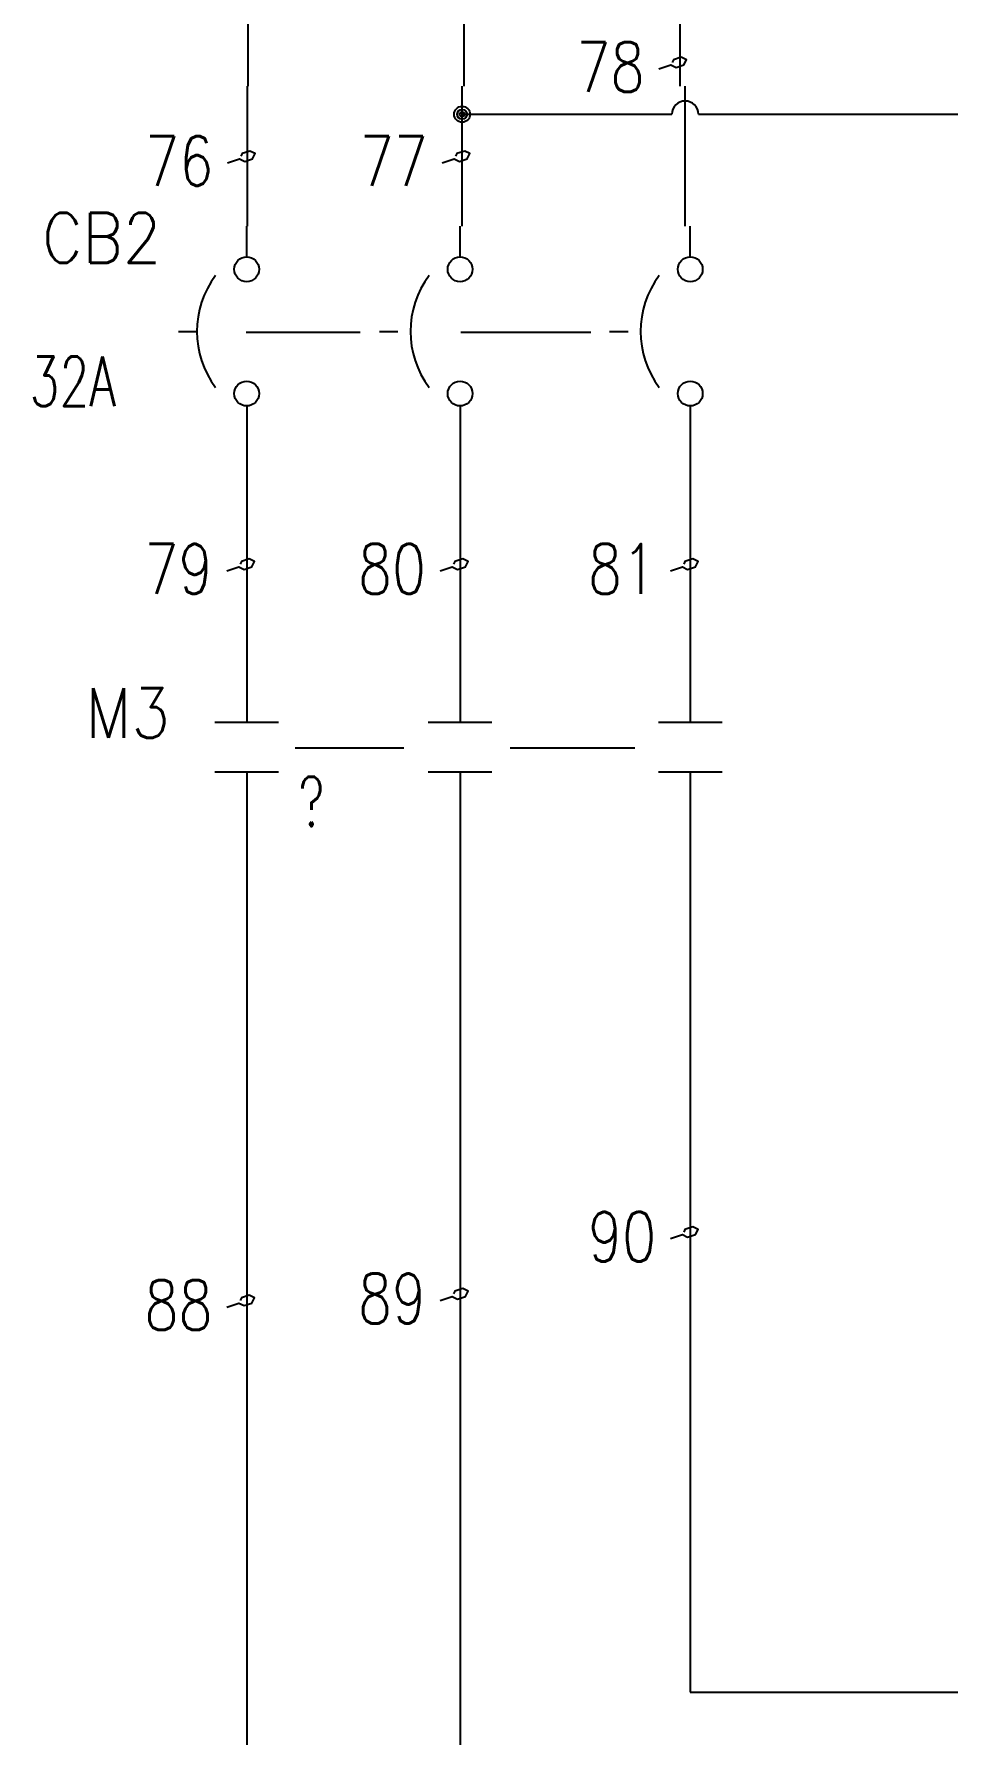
# Model space of a CAD drawing. Header units: inches. Extents: x 18.7 to 39.4, y 4.3 to 20.5.
# Drawn here: x 25.14 to 28.59, y 10.11 to 16.52 of the extents above; entities that cross this region are included whole.
import ezdxf
from ezdxf.enums import TextEntityAlignment as Align

# ---------------------------------------------------------------- set-up
doc = ezdxf.new("R2010")
doc.units = ezdxf.units.IN
doc.header["$MEASUREMENT"] = 0
doc.linetypes.add('HIDDEN2', pattern=[0.1875, 0.125, -0.0625])
for name, color, linetype in [('BLK_12AWG', 7, 'Continuous'), ('DESC', 250, 'Continuous'), ('LINK', 9, 'Continuous'), ('SYMS', 7, 'Continuous'), ('TAGS', 150, 'Continuous'), ('WIREFIXED', 7, 'Continuous'), ('WIRES', 7, 'Continuous'), ('XREFCHILD', 134, 'Continuous')]:
    doc.layers.add(name, color=color, linetype=linetype)
doc.styles.add('WD', font='romans.shx')

# ---------------------------------------------------------------- blocks, each defined once
blk = doc.blocks.new('VCB1')
at = {"linetype": 'HIDDEN2'}
blk.add_line((-0.1712, 0), (-0.125, 0), dxfattribs=at)
for centre in [(0, 0.1562), (0, -0.1562)]:
    blk.add_circle(centre, 0.0312)
blk.add_arc((0.1094, 0), 0.2344, 143.1301, 216.8699)
at = {"style": 'WD'}
for tag, p, width in [('INST', (0.2188, 0.3883), 0.7), ('LOC', (0.2188, 0.2188), 0.7), ('TAG1', (0.1269, 0.0644), 0.9), ('XREF', (0.1287, -0.09), 0.7), ('DESC1', (0.1287, -0.242), 0.7), ('DESC2', (0.1287, -0.3893), 0.7)]:
    blk.add_attdef(tag, p, '', height=0.125, dxfattribs=dict(at, width=width))
at = {"linetype": 'Continuous', "style": 'WD'}
for tag, height, flags, p in [('TERM01', 0.125, 8, (-0.055, 0.2066)), ('MFG', 0.01, 9, (-0.1421, -0.0881)), ('CAT', 0.01, 9, (-0.1421, -0.0731))]:
    blk.add_attdef(tag, text='', height=height, dxfattribs=dict(at, flags=flags)).set_placement(p, align=Align.RIGHT)
at = {"style": 'WD', "width": 0.7}
blk.add_attdef('RATING1', text='', height=0.125, dxfattribs=at).set_placement((-0.1875, 0.0625), align=Align.RIGHT)
at = {"color": 7, "style": 'WD', "flags": 1}
for tag, p in [('X2TERM01', (0, 0.1875)), ('X8TERM02', (0, -0.1875))]:
    blk.add_attdef(tag, p, '', height=0.0125, dxfattribs=at)
at = {"color": 7, "style": 'WD'}
for tag, p in [('X4LINK', (-0.25, 0)), ('X1LINK', (0, 0))]:
    blk.add_attdef(tag, p, '', height=0.01, dxfattribs=at)
at = {"style": 'WD', "flags": 9}
for tag, p in [('FAMILY', (-0.1421, -0.0365)), ('CONTACT', (-0.1288, -0.1291))]:
    blk.add_attdef(tag, text='', height=0.01, dxfattribs=at).set_placement(p, align=Align.RIGHT)
at = {"linetype": 'Continuous', "style": 'WD', "flags": 9}
blk.add_attdef('ASSYCODE', text='', height=0.01, dxfattribs=at).set_placement((-0.1533, -0.1061), align=Align.CENTER)
at = {"linetype": 'Continuous', "style": 'WD', "flags": 8}
blk.add_attdef('TERM02', text='', height=0.125, dxfattribs=at).set_placement((-0.0407, -0.2134), align=Align.TOP_RIGHT)
blk = doc.blocks.new('VCB2')
at = {"linetype": 'HIDDEN2'}
blk.add_line((-0.2027, 0), (-0.1564, 0), dxfattribs=at)
for centre in [(0, 0.1562), (0, -0.1562)]:
    blk.add_circle(centre, 0.0312)
blk.add_arc((0.1094, 0), 0.2344, 143.1301, 216.8699)
at = {"style": 'WD'}
for tag, p, width in [('INST', (0.2188, 0.3883), 0.7), ('LOC', (0.2188, 0.2188), 0.7), ('TAG2', (0.1269, 0.0644), 0.9), ('XREF', (0.1287, -0.09), 0.7), ('DESC1', (0.1287, -0.242), 0.7), ('DESC2', (0.1287, -0.3893), 0.7)]:
    blk.add_attdef(tag, p, '', height=0.125, dxfattribs=dict(at, width=width))
at = {"linetype": 'Continuous', "style": 'WD', "flags": 8}
blk.add_attdef('TERM01', text='', height=0.125, dxfattribs=at).set_placement((-0.055, 0.2066), align=Align.RIGHT)
at = {"style": 'WD', "width": 0.7}
blk.add_attdef('RATING1', text='', height=0.125, dxfattribs=at).set_placement((-0.1875, 0.0625), align=Align.RIGHT)
at = {"color": 7, "style": 'WD', "flags": 1}
for tag, p in [('X2TERM01', (0, 0.1875)), ('X8TERM02', (0, -0.1875))]:
    blk.add_attdef(tag, p, '', height=0.0125, dxfattribs=at)
at = {"color": 7, "style": 'WD'}
for tag, p in [('X4LINK', (-0.25, 0)), ('X1LINK', (0, 0))]:
    blk.add_attdef(tag, p, '', height=0.01, dxfattribs=at)
at = {"style": 'WD', "flags": 9}
for tag, p in [('FAMILY', (-0.1421, -0.0365)), ('CONTACT', (-0.1288, -0.0556))]:
    blk.add_attdef(tag, text='', height=0.01, dxfattribs=at).set_placement(p, align=Align.RIGHT)
at = {"linetype": 'Continuous', "style": 'WD', "flags": 8}
blk.add_attdef('TERM02', text='', height=0.125, dxfattribs=at).set_placement((-0.0407, -0.2134), align=Align.TOP_RIGHT)
blk = doc.blocks.new('VMS21')
at = {"linetype": 'Continuous'}
for p, q in [((-0.08, 0.0625), (0.08, 0.0625)), ((-0.08, -0.0625), (0.08, -0.0625))]:
    blk.add_line(p, q, dxfattribs=at)
at = {"style": 'WD'}
for tag, p, width in [('INST', (0.125, 0.2808), 0.7), ('LOC', (0.125, 0.1113), 0.7), ('TAG2', (0.1269, -0.045), 0.9), ('XREF', (0.1287, -0.1994), 0.7), ('DESC1', (0.1287, -0.3514), 0.7), ('DESC2', (0.1287, -0.5076), 0.7), ('DESC3', (0.1287, -0.6639), 0.7)]:
    blk.add_attdef(tag, p, '', height=0.125, dxfattribs=dict(at, width=width))
at = {"linetype": 'Continuous', "style": 'WD', "width": 0.9, "flags": 8}
blk.add_attdef('TERM01', text='', height=0.125, dxfattribs=at).set_placement((-0.0312, 0.125), align=Align.RIGHT)
at = {"color": 7, "style": 'WD', "flags": 1}
for tag, p in [('X2TERM01', (0, 0.0625)), ('X8TERM02', (0, -0.0625))]:
    blk.add_attdef(tag, p, '', height=0.0125, dxfattribs=at)
at = {"style": 'WD'}
for tag, p, flags in [('FAMILY', (-0.1808, 0.0031), 9), ('CONTACT', (-0.1808, -0.0135), 1)]:
    blk.add_attdef(tag, p, '', height=0.01, dxfattribs=dict(at, flags=flags))
at = {"color": 7, "style": 'WD'}
for tag, p in [('X4LINK', (-0.1406, 0)), ('X1LINK', (0.125, 0))]:
    blk.add_attdef(tag, p, '', height=0.01, dxfattribs=at)
at = {"linetype": 'Continuous', "style": 'WD', "width": 0.9, "flags": 8}
blk.add_attdef('TERM02', text='', height=0.125, dxfattribs=at).set_placement((-0.0312, -0.125), align=Align.TOP_RIGHT)
blk = doc.blocks.new('WDDOT')
for radius in [0.03, 0.0187, 0.00929]:
    blk.add_circle((0, 0), radius)
blk = doc.blocks.new('WD_WNV')
at = {"style": 'WD', "flags": 1}
for tag, p in [('W01USER', (-0.0625, 0.0938)), ('W02USER', (-0.0625, 0.0859)), ('W03USER', (-0.0625, 0.0781)), ('W04USER', (-0.0625, 0.0703)), ('W05USER', (-0.0625, 0.0625)), ('W06USER', (-0.0625, 0.0547)), ('W07USER', (-0.0625, 0.0469)), ('W08USER', (-0.0625, 0.0391)), ('W09USER', (-0.0625, 0.0312)), ('W10USER', (-0.0625, 0.0234))]:
    blk.add_attdef(tag, text='', height=0.005, dxfattribs=at).set_placement(p, align=Align.CENTER)
at = {"linetype": 'Continuous', "style": 'WD', "width": 0.8}
blk.add_attdef('WIRENO', text='', height=0.125, dxfattribs=at).set_placement((-0.05, 0), align=Align.MIDDLE_RIGHT)

msp = doc.modelspace()

# ---------------------------------------------------------------- linework, layer by layer
at = {"layer": 'BLK_12AWG'}
for p, q in [((25.9519, 16.3243), (25.9519, 16.8525)), ((26.7664, 16.3243), (26.7664, 16.8525)), ((27.5809, 16.3243), (27.5809, 16.8525)), ((25.9494, 15.7961), (25.9494, 16.3243)), ((26.7591, 15.7961), (26.7591, 16.3243)), ((27.6001, 15.7961), (27.6001, 16.3243)), ((26.7591, 16.2185), (27.5501, 16.2185)), ((27.6501, 16.2185), (29.6799, 16.2185)), ((25.9469, 15.6811), (25.9469, 15.7961)), ((26.7517, 15.6811), (26.7517, 15.7961)), ((27.6194, 15.6811), (27.6194, 15.7961))]:
    msp.add_line(p, q, dxfattribs=at)
msp.add_arc((27.6001, 16.2185), 0.05, 0, 180, dxfattribs=at)
at = {"layer": 'LINK'}
for points in [[(25.9446, 15.3975), (26.3746, 15.3975)], [(26.7546, 15.3975), (27.2446, 15.3975)], [(26.13, 13.83), (26.54, 13.83)], [(26.94, 13.83), (27.41, 13.83)]]:
    msp.add_lwpolyline(points, dxfattribs=at)
at = {"layer": 'WIREFIXED'}
for points in [[(27.5006, 16.3894), (27.5459, 16.4045), (27.5657, 16.3946), (27.5953, 16.4045), (27.6052, 16.4243), (27.5855, 16.4341), (27.5558, 16.4243), (27.5509, 16.4144)], [(25.8744, 16.0352), (25.9197, 16.0503), (25.9395, 16.0404), (25.9691, 16.0503), (25.979, 16.0701), (25.9593, 16.0799), (25.9296, 16.0701), (25.9247, 16.0602)], [(26.6841, 16.0352), (26.7294, 16.0503), (26.7492, 16.0404), (26.7788, 16.0503), (26.7887, 16.0701), (26.7689, 16.0799), (26.7393, 16.0701), (26.7344, 16.0602)], [(25.8719, 14.4973), (25.9173, 14.5124), (25.937, 14.5025), (25.9667, 14.5124), (25.9765, 14.5322), (25.9568, 14.5421), (25.9271, 14.5322), (25.9222, 14.5223)], [(26.6767, 14.4973), (26.7221, 14.5124), (26.7418, 14.5025), (26.7715, 14.5124), (26.7814, 14.5322), (26.7616, 14.5421), (26.7319, 14.5322), (26.727, 14.5223)], [(27.5444, 14.4973), (27.5897, 14.5124), (27.6095, 14.5025), (27.6391, 14.5124), (27.649, 14.5322), (27.6292, 14.5421), (27.5996, 14.5322), (27.5947, 14.5223)], [(27.5444, 11.9789), (27.5897, 11.994), (27.6095, 11.9841), (27.6391, 11.994), (27.649, 12.0137), (27.6292, 12.0236), (27.5996, 12.0137), (27.5947, 12.0039)], [(25.8719, 11.7211), (25.9173, 11.7362), (25.937, 11.7263), (25.9667, 11.7362), (25.9765, 11.756), (25.9568, 11.7659), (25.9271, 11.756), (25.9222, 11.7461)], [(26.6767, 11.7461), (26.7221, 11.7612), (26.7418, 11.7513), (26.7715, 11.7612), (26.7814, 11.781), (26.7616, 11.7909), (26.7319, 11.781), (26.727, 11.7711)]]:
    msp.add_lwpolyline(points, dxfattribs=at)
at = {"layer": 'WIRES'}
for p, q in [((25.9469, 15.1186), (25.9469, 13.926)), ((26.7517, 15.1186), (26.7517, 13.926)), ((27.6194, 15.1186), (27.6194, 13.926)), ((25.9469, 13.7385), (25.9469, 9.7537)), ((26.7517, 13.7385), (26.7517, 9.8037)), ((27.6194, 13.7385), (27.6194, 10.2692)), ((27.6194, 10.2692), (29.1232, 10.2692))]:
    msp.add_line(p, q, dxfattribs=at)

# ---------------------------------------------------------------- block references
at = {"layer": 'SYMS'}
msp.add_blockref('WDDOT', (26.7591, 16.2185), dxfattribs=at)
ref = msp.add_blockref('VCB1', (25.9469, 15.3998), dxfattribs=dict(at, xscale=1.5, yscale=1.5, zscale=1.5))
ref.add_attrib('DESC1', '32A', (25.1281, 15.118), dxfattribs={"layer": 'DESC', "height": 0.1875, "style": 'WD', "width": 0.7})
ref.add_attrib('TAG1', 'CB2', (25.1759, 15.659), dxfattribs={"layer": 'TAGS', "height": 0.1875, "style": 'WD', "width": 0.9})
at = {"layer": 'SYMS', "xscale": 1.5, "yscale": 1.5, "zscale": 1.5}
for name, p in [('VCB2', (26.7517, 15.3998)), ('VCB2', (27.6194, 15.3998)), ('VMS21', (26.7517, 13.8323)), ('VMS21', (27.6194, 13.8323))]:
    msp.add_blockref(name, p, dxfattribs=at)
at = {"layer": 'SYMS'}
ref = msp.add_blockref('VMS21', (25.9469, 13.8323), dxfattribs=dict(at, xscale=1.5, yscale=1.5, zscale=1.5))
ref.add_attrib('XREF', '?', (26.14, 13.5332), dxfattribs={"layer": 'XREFCHILD', "height": 0.1875, "style": 'WD', "width": 0.7})
ref.add_attrib('TAG2', 'M3', (25.3391, 13.8673), dxfattribs={"layer": 'TAGS', "height": 0.1875, "style": 'WD', "width": 0.9})
at = {"layer": 'WIREFIXED'}
ref = msp.add_blockref('WD_WNV', (27.5756, 16.4144), dxfattribs=dict(at, xscale=1.5, yscale=1.5, zscale=1.5))
ref.add_attrib('WIRENOF', '78', dxfattribs={"linetype": 'Continuous', "height": 0.1875, "style": 'WD', "width": 0.8}).set_placement((27.4472, 16.3966), align=Align.MIDDLE_RIGHT)
ref = msp.add_blockref('WD_WNV', (25.9494, 16.0602), dxfattribs=dict(at, xscale=1.5, yscale=1.5, zscale=1.5))
ref.add_attrib('WIRENOF', '76', dxfattribs={"linetype": 'Continuous', "height": 0.1875, "style": 'WD', "width": 0.8}).set_placement((25.821, 16.0424), align=Align.MIDDLE_RIGHT)
ref = msp.add_blockref('WD_WNV', (26.7591, 16.0602), dxfattribs=dict(at, xscale=1.5, yscale=1.5, zscale=1.5))
ref.add_attrib('WIRENOF', '77', dxfattribs={"linetype": 'Continuous', "height": 0.1875, "style": 'WD', "width": 0.8}).set_placement((26.6307, 16.0424), align=Align.MIDDLE_RIGHT)
ref = msp.add_blockref('WD_WNV', (25.9469, 14.5223), dxfattribs=dict(at, xscale=1.5, yscale=1.5, zscale=1.5))
ref.add_attrib('WIRENOF', '79', dxfattribs={"linetype": 'Continuous', "height": 0.1875, "style": 'WD', "width": 0.8}).set_placement((25.8185, 14.5045), align=Align.MIDDLE_RIGHT)
ref = msp.add_blockref('WD_WNV', (26.7517, 14.5223), dxfattribs=dict(at, xscale=1.5, yscale=1.5, zscale=1.5))
ref.add_attrib('WIRENOF', '80', dxfattribs={"linetype": 'Continuous', "height": 0.1875, "style": 'WD', "width": 0.8}).set_placement((26.6234, 14.5045), align=Align.MIDDLE_RIGHT)
ref = msp.add_blockref('WD_WNV', (27.6194, 14.5223), dxfattribs=dict(at, xscale=1.5, yscale=1.5, zscale=1.5))
ref.add_attrib('WIRENOF', '81', dxfattribs={"linetype": 'Continuous', "height": 0.1875, "style": 'WD', "width": 0.8}).set_placement((27.491, 14.5045), align=Align.MIDDLE_RIGHT)
ref = msp.add_blockref('WD_WNV', (27.6194, 12.0039), dxfattribs=dict(at, xscale=1.5, yscale=1.5, zscale=1.5))
ref.add_attrib('WIRENOF', '90', dxfattribs={"linetype": 'Continuous', "height": 0.1875, "style": 'WD', "width": 0.8}).set_placement((27.491, 11.9861), align=Align.MIDDLE_RIGHT)
ref = msp.add_blockref('WD_WNV', (25.9469, 11.7461), dxfattribs=dict(at, xscale=1.5, yscale=1.5, zscale=1.5))
ref.add_attrib('WIRENOF', '88', dxfattribs={"linetype": 'Continuous', "height": 0.1875, "style": 'WD', "width": 0.8}).set_placement((25.8185, 11.7283), align=Align.MIDDLE_RIGHT)
ref = msp.add_blockref('WD_WNV', (26.7517, 11.7711), dxfattribs=dict(at, xscale=1.5, yscale=1.5, zscale=1.5))
ref.add_attrib('WIRENOF', '89', dxfattribs={"linetype": 'Continuous', "height": 0.1875, "style": 'WD', "width": 0.8}).set_placement((26.6234, 11.7533), align=Align.MIDDLE_RIGHT)

doc.saveas('drawing.dxf')
